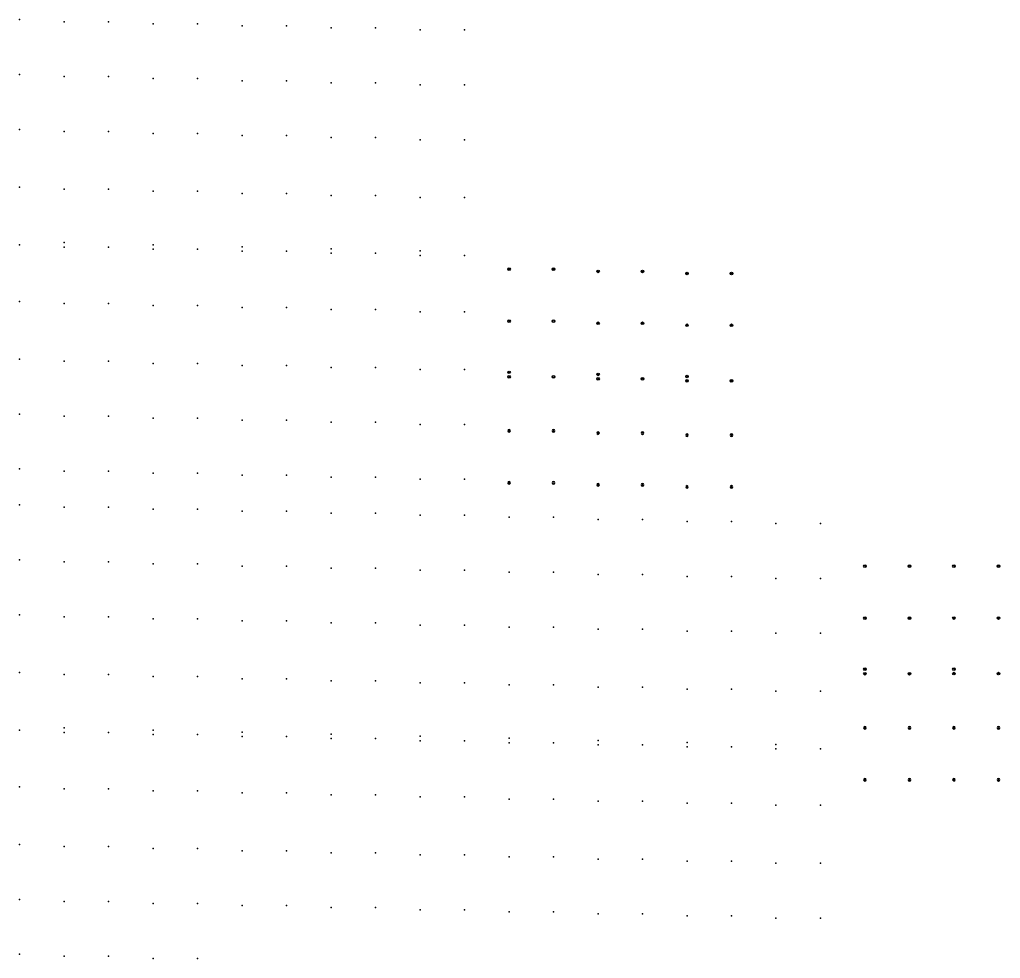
# Model space of a CAD drawing. Header units: millimetres. Extents: x 472828 to 475087, y 4317878 to 4319084.
# Drawn here: x 473818.2 to 473950.5, y 4318918.7 to 4319045.2 of the extents above; entities that cross this region are included whole.
import ezdxf

# ---------------------------------------------------------------- set-up
doc = ezdxf.new("R2010")
doc.units = ezdxf.units.MM
doc.linetypes.add('CENTER2', pattern=[1.125, 0.75, -0.125, 0.125, -0.125])
for name, color, linetype in [('10_T3_EOS_PILE_CP170_2_205', 10, 'Continuous'), ('11_T3_EOS_PILE_CP170_1_255', 11, 'Continuous'), ('12_T3_EOS_PILE_CP140_205', 12, 'Continuous'), ('13_T3_EOS_PILE_HEA_MOT_170', 13, 'Continuous'), ('14_T3_EOS_PILE_CP140_195', 14, 'Continuous'), ('15_T3_EOS_PILE_IPEA_1_225', 15, 'Continuous'), ('1_T3_EOS_PILE_MOT_HEA_255', 1, 'Continuous'), ('2_T3_EOS_PILE_HEA_255', 2, 'Continuous'), ('3_T3_EOS_PILE_IPEA_1_255', 3, 'Continuous'), ('4_T3_EOS_PILE_IPEA_2_235', 4, 'Continuous'), ('5_T3_EOS_PILE_HEA_MOT_190', 5, 'Continuous'), ('7_T3_EOS_PILE_IPEA_2_MOT_255', 7, 'Continuous'), ('8_T3_EOS_PILE_CP170_1_220', 8, 'Continuous'), ('9_T3_EOS_PILE_HEA_155', 9, 'Continuous')]:
    doc.layers.add(name, color=color, linetype=linetype)

# ---------------------------------------------------------------- blocks, each defined once
blk = doc.blocks.new('*U3')
at = {"color": 0, "linetype": 'CENTER2', "transparency": 16777216}
for p, q in [((-183, 0), (-36, 0)), ((0, 36), (0, 183)), ((36, 0), (183, 0)), ((0, -183), (0, -36))]:
    blk.add_line(p, q, dxfattribs=at)
at = {"color": 0, "linetype": 'Continuous', "transparency": 16777216}
for p, q in [((-18, 0), (18, 0)), ((0, -18), (0, 18))]:
    blk.add_line(p, q, dxfattribs=at)
blk = doc.blocks.new('A$C6274595C')
at = {"color": 0}
blk.add_circle((0, 0), 179, dxfattribs=at)
at = {"color": 0, "linetype": 'CENTER2', "rotation": 45}
blk.add_blockref('*U3', (0, 0), dxfattribs=at)
blk = doc.blocks.new('*U5')
at = {"color": 0, "linetype": 'CENTER2', "transparency": 16777216}
for p, q in [((-183, 0), (-36, 0)), ((0, 36), (0, 183)), ((36, 0), (183, 0)), ((0, -183), (0, -36))]:
    blk.add_line(p, q, dxfattribs=at)
at = {"color": 0, "linetype": 'Continuous', "transparency": 16777216}
for p, q in [((-18, 0), (18, 0)), ((0, -18), (0, 18))]:
    blk.add_line(p, q, dxfattribs=at)
blk = doc.blocks.new('b-p')
at = {"color": 5}
blk.add_circle((0, 0), 179, dxfattribs=at)
at = {"color": 5, "linetype": 'CENTER2', "rotation": 45}
blk.add_blockref('*U5', (0, 0), dxfattribs=at)
blk = doc.blocks.new('*U7')
at = {"color": 0, "linetype": 'CENTER2', "transparency": 16777216}
for p, q in [((-183, 0), (-36, 0)), ((0, 36), (0, 183)), ((36, 0), (183, 0)), ((0, -183), (0, -36))]:
    blk.add_line(p, q, dxfattribs=at)
at = {"color": 0, "linetype": 'Continuous', "transparency": 16777216}
for p, q in [((-18, 0), (18, 0)), ((0, -18), (0, 18))]:
    blk.add_line(p, q, dxfattribs=at)
blk = doc.blocks.new('PVH POST')
at = {"color": 5}
blk.add_circle((0, 0), 179, dxfattribs=at)
at = {"color": 5, "linetype": 'CENTER2', "rotation": 45}
blk.add_blockref('*U7', (0, 0), dxfattribs=at)

msp = doc.modelspace()

# ---------------------------------------------------------------- linework, layer by layer
at = {"layer": '10_T3_EOS_PILE_CP170_2_205', "extrusion": (0, 0.022438, 0.999748)}
for p in [(473818.19, 4319045.25, 676.84), (473818.19, 4319037.85, 677.01)]:
    msp.add_point(p, dxfattribs=at)
at = {"layer": '10_T3_EOS_PILE_CP170_2_205', "extrusion": (0, 0.021458, 0.99977)}
for p in [(473830.19, 4319044.97, 676.77), (473830.19, 4319037.57, 676.92)]:
    msp.add_point(p, dxfattribs=at)
at = {"layer": '10_T3_EOS_PILE_CP170_2_205', "extrusion": (0, 0.021392, 0.999771)}
for p in [(473842.19, 4319044.69, 676.53), (473842.19, 4319037.29, 676.69)]:
    msp.add_point(p, dxfattribs=at)
at = {"layer": '10_T3_EOS_PILE_CP170_2_205', "extrusion": (0, 0.020515, 0.99979)}
for p in [(473854.19, 4319044.41, 676.54), (473854.19, 4319037.01, 676.69)]:
    msp.add_point(p, dxfattribs=at)
at = {"layer": '10_T3_EOS_PILE_CP170_2_205', "extrusion": (0, 0.020137, 0.999797)}
for p in [(473866.19, 4319044.13, 676.31), (473866.19, 4319036.74, 676.45)]:
    msp.add_point(p, dxfattribs=at)
at = {"layer": '10_T3_EOS_PILE_CP170_2_205', "extrusion": (0, 0.022576, 0.999745)}
for p in [(473908.19, 4318977.58, 676.87), (473908.19, 4318970.18, 677.03), (473908.19, 4318924.39, 678.07)]:
    msp.add_point(p, dxfattribs=at)
at = {"layer": '10_T3_EOS_PILE_CP170_2_205', "extrusion": (0, 0.024024, 0.999711)}
for p in [(473818.19, 4318926.63, 679.59), (473818.19, 4318919.23, 679.77)]:
    msp.add_point(p, dxfattribs=at)
at = {"layer": '10_T3_EOS_PILE_CP170_2_205', "extrusion": (0, 0.023919, 0.999714)}
for p in [(473830.19, 4318926.35, 679.45), (473830.19, 4318918.95, 679.63)]:
    msp.add_point(p, dxfattribs=at)
at = {"layer": '10_T3_EOS_PILE_CP170_2_205', "extrusion": (0, 0.024509, 0.9997)}
for p in [(473842.19, 4318926.07, 679.25), (473842.19, 4318918.67, 679.43)]:
    msp.add_point(p, dxfattribs=at)
at = {"layer": '10_T3_EOS_PILE_CP170_2_205', "extrusion": (0, 0.025384, 0.999678)}
msp.add_point((473854.19, 4318925.79, 679.25), dxfattribs=at)
at = {"layer": '10_T3_EOS_PILE_CP170_2_205', "extrusion": (0, 0.03891, 0.999243)}
msp.add_point((473902.19, 4318924.67, 678.2), dxfattribs=at)
at = {"layer": '11_T3_EOS_PILE_CP170_1_255', "extrusion": (0, 0.020137, 0.999797)}
msp.add_point((473866.19, 4319013.74, 676.92), dxfattribs=at)
at = {"layer": '11_T3_EOS_PILE_CP170_1_255', "extrusion": (0, 0.03891, 0.999243)}
msp.add_point((473902.19, 4318947.45, 677.31), dxfattribs=at)
at = {"layer": '11_T3_EOS_PILE_CP170_1_255', "extrusion": (0, 0.022576, 0.999745)}
msp.add_point((473914.19, 4318947.19, 677.55), dxfattribs=at)
at = {"layer": '12_T3_EOS_PILE_CP140_205', "extrusion": (0, 0.021458, 0.99977)}
for p in [(473824.19, 4319044.97, 676.77), (473824.19, 4319037.57, 676.92), (473824.19, 4318991.78, 677.91), (473824.19, 4318984.38, 678.07)]:
    msp.add_point(p, dxfattribs=at)
at = {"layer": '12_T3_EOS_PILE_CP140_205', "extrusion": (0, 0.021392, 0.999771)}
for p in [(473836.19, 4319044.69, 676.53), (473836.19, 4319037.29, 676.69), (473836.19, 4318991.5, 677.67), (473836.19, 4318984.11, 677.83)]:
    msp.add_point(p, dxfattribs=at)
at = {"layer": '12_T3_EOS_PILE_CP140_205', "extrusion": (0, 0.020515, 0.99979)}
for p in [(473848.19, 4319044.41, 676.54), (473848.19, 4319037.01, 676.69), (473848.19, 4318991.22, 677.63), (473848.19, 4318983.83, 677.78)]:
    msp.add_point(p, dxfattribs=at)
at = {"layer": '12_T3_EOS_PILE_CP140_205', "extrusion": (0, 0.023919, 0.999714)}
for p in [(473824.19, 4318979.53, 678.18), (473824.19, 4318972.13, 678.36), (473830.19, 4318941.54, 679.09), (473830.19, 4318933.74, 679.27), (473824.19, 4318926.35, 679.45), (473824.19, 4318918.95, 679.63)]:
    msp.add_point(p, dxfattribs=at)
at = {"layer": '12_T3_EOS_PILE_CP140_205', "extrusion": (0, 0.024509, 0.9997)}
for p in [(473836.19, 4318979.25, 677.94), (473836.19, 4318971.85, 678.12), (473842.19, 4318941.26, 678.87), (473842.19, 4318933.47, 679.06), (473836.19, 4318926.07, 679.25), (473836.19, 4318918.67, 679.43)]:
    msp.add_point(p, dxfattribs=at)
at = {"layer": '12_T3_EOS_PILE_CP140_205', "extrusion": (0, 0.025384, 0.999678)}
for p in [(473848.19, 4318978.97, 677.9), (473848.19, 4318971.57, 678.09), (473854.19, 4318940.98, 678.86), (473854.19, 4318933.19, 679.06), (473848.19, 4318925.79, 679.25)]:
    msp.add_point(p, dxfattribs=at)
at = {"layer": '12_T3_EOS_PILE_CP140_205', "extrusion": (0, 0.024024, 0.999711)}
for p in [(473818.19, 4318941.82, 679.23), (473818.19, 4318934.02, 679.41)]:
    msp.add_point(p, dxfattribs=at)
at = {"layer": '13_T3_EOS_PILE_HEA_MOT_170', "extrusion": (0, 0.022438, 0.999748)}
msp.add_point((473818.19, 4319014.86, 677.52), dxfattribs=at)
at = {"layer": '13_T3_EOS_PILE_HEA_MOT_170', "extrusion": (0, 0.021458, 0.99977)}
msp.add_point((473830.19, 4319014.58, 677.42), dxfattribs=at)
at = {"layer": '13_T3_EOS_PILE_HEA_MOT_170', "extrusion": (0, 0.021392, 0.999771)}
msp.add_point((473842.19, 4319014.3, 677.18), dxfattribs=at)
at = {"layer": '13_T3_EOS_PILE_HEA_MOT_170', "extrusion": (0, 0.020515, 0.99979)}
msp.add_point((473854.19, 4319014.02, 677.16), dxfattribs=at)
at = {"layer": '13_T3_EOS_PILE_HEA_MOT_170', "extrusion": (0, 0.023919, 0.999714)}
for p in [(473824.19, 4318949.74, 678.89), (473824.19, 4318949.14, 678.91)]:
    msp.add_point(p, dxfattribs=at)
at = {"layer": '13_T3_EOS_PILE_HEA_MOT_170', "extrusion": (0, 0.024509, 0.9997)}
for p in [(473836.19, 4318949.46, 678.67), (473836.19, 4318948.86, 678.69)]:
    msp.add_point(p, dxfattribs=at)
at = {"layer": '13_T3_EOS_PILE_HEA_MOT_170', "extrusion": (0, 0.025384, 0.999678)}
for p in [(473848.19, 4318949.18, 678.65), (473848.19, 4318948.58, 678.67)]:
    msp.add_point(p, dxfattribs=at)
at = {"layer": '14_T3_EOS_PILE_CP140_195', "extrusion": (0, 0.022438, 0.999748)}
for p in [(473818.19, 4319007.26, 677.69), (473818.19, 4318999.46, 677.87), (473818.19, 4318992.06, 678.03), (473818.19, 4318984.66, 678.2)]:
    msp.add_point(p, dxfattribs=at)
at = {"layer": '14_T3_EOS_PILE_CP140_195', "extrusion": (0, 0.021458, 0.99977)}
for p in [(473830.19, 4319006.98, 677.58), (473830.19, 4318999.18, 677.75), (473830.19, 4318991.78, 677.91), (473830.19, 4318984.38, 678.07)]:
    msp.add_point(p, dxfattribs=at)
at = {"layer": '14_T3_EOS_PILE_CP140_195', "extrusion": (0, 0.021392, 0.999771)}
for p in [(473842.19, 4319006.7, 677.35), (473842.19, 4318998.9, 677.51), (473842.19, 4318991.5, 677.67), (473842.19, 4318984.11, 677.83)]:
    msp.add_point(p, dxfattribs=at)
at = {"layer": '14_T3_EOS_PILE_CP140_195', "extrusion": (0, 0.020515, 0.99979)}
for p in [(473854.19, 4319006.42, 677.32), (473854.19, 4318998.62, 677.48), (473854.19, 4318991.22, 677.63), (473854.19, 4318983.83, 677.78)]:
    msp.add_point(p, dxfattribs=at)
at = {"layer": '14_T3_EOS_PILE_CP140_195', "extrusion": (0, 0.024024, 0.999711)}
for p in [(473818.19, 4318979.81, 678.31), (473818.19, 4318972.41, 678.49), (473818.19, 4318965.01, 678.67), (473818.19, 4318957.22, 678.86)]:
    msp.add_point(p, dxfattribs=at)
at = {"layer": '14_T3_EOS_PILE_CP140_195', "extrusion": (0, 0.023919, 0.999714)}
for p in [(473830.19, 4318979.53, 678.18), (473830.19, 4318972.13, 678.36), (473830.19, 4318964.74, 678.53), (473830.19, 4318956.94, 678.72)]:
    msp.add_point(p, dxfattribs=at)
at = {"layer": '14_T3_EOS_PILE_CP140_195', "extrusion": (0, 0.024509, 0.9997)}
for p in [(473842.19, 4318979.25, 677.94), (473842.19, 4318971.85, 678.12), (473842.19, 4318964.46, 678.3), (473842.19, 4318956.66, 678.5)]:
    msp.add_point(p, dxfattribs=at)
at = {"layer": '14_T3_EOS_PILE_CP140_195', "extrusion": (0, 0.025384, 0.999678)}
for p in [(473854.19, 4318978.97, 677.9), (473854.19, 4318971.57, 678.09), (473854.19, 4318964.18, 678.27), (473854.19, 4318956.38, 678.47)]:
    msp.add_point(p, dxfattribs=at)
at = {"layer": '15_T3_EOS_PILE_IPEA_1_225', "extrusion": (0, 0.024024, 0.999711)}
msp.add_point((473818.19, 4318949.42, 679.05), dxfattribs=at)
at = {"layer": '15_T3_EOS_PILE_IPEA_1_225', "extrusion": (0, 0.023919, 0.999714)}
msp.add_point((473830.19, 4318949.14, 678.91), dxfattribs=at)
at = {"layer": '15_T3_EOS_PILE_IPEA_1_225', "extrusion": (0, 0.024509, 0.9997)}
msp.add_point((473842.19, 4318948.86, 678.69), dxfattribs=at)
at = {"layer": '15_T3_EOS_PILE_IPEA_1_225', "extrusion": (0, 0.025384, 0.999678)}
msp.add_point((473854.19, 4318948.58, 678.67), dxfattribs=at)
at = {"layer": '1_T3_EOS_PILE_MOT_HEA_255', "extrusion": (0, 0.01949, 0.99981)}
msp.add_point((473878.19, 4319013.46, 676.76), dxfattribs=at)
at = {"layer": '1_T3_EOS_PILE_MOT_HEA_255', "extrusion": (0, 0.023214, 0.999731)}
msp.add_point((473926.19, 4318946.91, 677.29), dxfattribs=at)
at = {"layer": '2_T3_EOS_PILE_HEA_255', "extrusion": (0, 0.01949, 0.99981)}
for p in [(473878.19, 4319043.86, 676.17), (473878.19, 4319036.46, 676.32), (473878.19, 4319029.06, 676.46), (473878.19, 4319021.26, 676.61), (473878.19, 4319005.86, 676.91), (473878.19, 4318998.06, 677.06), (473878.19, 4318990.67, 677.21), (473878.19, 4318983.27, 677.35)]:
    msp.add_point(p, dxfattribs=at)
at = {"layer": '2_T3_EOS_PILE_HEA_255', "extrusion": (0, 0.023214, 0.999731)}
for p in [(473926.19, 4318977.3, 676.58), (473926.19, 4318969.9, 676.76), (473926.19, 4318962.5, 676.93), (473926.19, 4318954.71, 677.11), (473926.19, 4318939.31, 677.47), (473926.19, 4318931.51, 677.65), (473926.19, 4318924.11, 677.82)]:
    msp.add_point(p, dxfattribs=at)
at = {"layer": '3_T3_EOS_PILE_IPEA_1_255', "extrusion": (0, 0.020137, 0.999797)}
for p in [(473860.19, 4319044.13, 676.31), (473860.19, 4319036.74, 676.45), (473860.19, 4319029.34, 676.6), (473860.19, 4319021.54, 676.76)]:
    msp.add_point(p, dxfattribs=at)
at = {"layer": '3_T3_EOS_PILE_IPEA_1_255', "extrusion": (0, 0.01949, 0.99981)}
for p in [(473872.19, 4319043.86, 676.17), (473872.19, 4319036.46, 676.32), (473872.19, 4319029.06, 676.46), (473872.19, 4319021.26, 676.61), (473872.19, 4319005.86, 676.91), (473872.19, 4318998.06, 677.06), (473872.19, 4318990.67, 677.21), (473872.19, 4318983.27, 677.35)]:
    msp.add_point(p, dxfattribs=at)
at = {"layer": '3_T3_EOS_PILE_IPEA_1_255', "extrusion": (0, 0.022576, 0.999745)}
for p in [(473914.19, 4318977.58, 676.87), (473914.19, 4318970.18, 677.03), (473914.19, 4318962.78, 677.2), (473914.19, 4318954.98, 677.38)]:
    msp.add_point(p, dxfattribs=at)
at = {"layer": '3_T3_EOS_PILE_IPEA_1_255', "extrusion": (0, 0.023214, 0.999731)}
for p in [(473920.19, 4318977.3, 676.58), (473920.19, 4318969.9, 676.76), (473920.19, 4318962.5, 676.93), (473920.19, 4318954.71, 677.11), (473920.19, 4318939.31, 677.47), (473920.19, 4318931.51, 677.65), (473920.19, 4318924.11, 677.82)]:
    msp.add_point(p, dxfattribs=at)
at = {"layer": '3_T3_EOS_PILE_IPEA_1_255', "extrusion": (0, 0.03891, 0.999243)}
for p in [(473896.19, 4318939.86, 677.61), (473896.19, 4318932.06, 677.91), (473896.19, 4318924.67, 678.2)]:
    msp.add_point(p, dxfattribs=at)
at = {"layer": '4_T3_EOS_PILE_IPEA_2_235', "extrusion": (0, 0.01949, 0.99981)}
for p in [(473872.19, 4319014.06, 676.75), (473872.19, 4319013.46, 676.76)]:
    msp.add_point(p, dxfattribs=at)
at = {"layer": '4_T3_EOS_PILE_IPEA_2_235', "extrusion": (0, 0.023214, 0.999731)}
for p in [(473920.19, 4318947.51, 677.28), (473920.19, 4318946.91, 677.29)]:
    msp.add_point(p, dxfattribs=at)
at = {"layer": '5_T3_EOS_PILE_HEA_MOT_190', "extrusion": (0, 0.021458, 0.99977)}
for p in [(473824.19, 4319015.18, 677.41), (473824.19, 4319014.58, 677.42)]:
    msp.add_point(p, dxfattribs=at)
at = {"layer": '5_T3_EOS_PILE_HEA_MOT_190', "extrusion": (0, 0.021392, 0.999771)}
for p in [(473836.19, 4319014.9, 677.17), (473836.19, 4319014.3, 677.18)]:
    msp.add_point(p, dxfattribs=at)
at = {"layer": '5_T3_EOS_PILE_HEA_MOT_190', "extrusion": (0, 0.020515, 0.99979)}
for p in [(473848.19, 4319014.62, 677.15), (473848.19, 4319014.02, 677.16)]:
    msp.add_point(p, dxfattribs=at)
at = {"layer": '5_T3_EOS_PILE_HEA_MOT_190', "extrusion": (0, 0.020137, 0.999797)}
for p in [(473860.19, 4319014.34, 676.91), (473860.19, 4319013.74, 676.92)]:
    msp.add_point(p, dxfattribs=at)
at = {"layer": '5_T3_EOS_PILE_HEA_MOT_190', "extrusion": (0, 0.03891, 0.999243)}
for p in [(473896.19, 4318948.05, 677.29), (473896.19, 4318947.45, 677.31)]:
    msp.add_point(p, dxfattribs=at)
at = {"layer": '5_T3_EOS_PILE_HEA_MOT_190', "extrusion": (0, 0.022576, 0.999745)}
for p in [(473908.19, 4318947.79, 677.54), (473908.19, 4318947.19, 677.55)]:
    msp.add_point(p, dxfattribs=at)
at = {"layer": '7_T3_EOS_PILE_IPEA_2_MOT_255', "extrusion": (0, 0.024769, 0.999693)}
msp.add_point((473866.19, 4318948.3, 678.39), dxfattribs=at)
at = {"layer": '7_T3_EOS_PILE_IPEA_2_MOT_255', "extrusion": (0, 0.023935, 0.999714)}
msp.add_point((473878.19, 4318948.02, 678.18), dxfattribs=at)
at = {"layer": '7_T3_EOS_PILE_IPEA_2_MOT_255', "extrusion": (0, 0.02289, 0.999738)}
msp.add_point((473890.19, 4318947.74, 678.04), dxfattribs=at)
at = {"layer": '8_T3_EOS_PILE_CP170_1_220', "extrusion": (0, 0.022438, 0.999748)}
for p in [(473818.19, 4319030.45, 677.17), (473818.19, 4319022.65, 677.35)]:
    msp.add_point(p, dxfattribs=at)
at = {"layer": '8_T3_EOS_PILE_CP170_1_220', "extrusion": (0, 0.021458, 0.99977)}
for p in [(473824.19, 4319030.17, 677.08), (473830.19, 4319030.17, 677.08), (473824.19, 4319022.38, 677.25), (473830.19, 4319022.38, 677.25), (473824.19, 4319006.98, 677.58), (473824.19, 4318999.18, 677.75)]:
    msp.add_point(p, dxfattribs=at)
at = {"layer": '8_T3_EOS_PILE_CP170_1_220', "extrusion": (0, 0.021392, 0.999771)}
for p in [(473836.19, 4319029.9, 676.85), (473842.19, 4319029.9, 676.85), (473836.19, 4319022.1, 677.02), (473842.19, 4319022.1, 677.02), (473836.19, 4319006.7, 677.35), (473836.19, 4318998.9, 677.51)]:
    msp.add_point(p, dxfattribs=at)
at = {"layer": '8_T3_EOS_PILE_CP170_1_220', "extrusion": (0, 0.020515, 0.99979)}
for p in [(473848.19, 4319029.62, 676.84), (473854.19, 4319029.62, 676.84), (473848.19, 4319021.82, 677), (473854.19, 4319021.82, 677), (473848.19, 4319006.42, 677.32), (473848.19, 4318998.62, 677.48)]:
    msp.add_point(p, dxfattribs=at)
at = {"layer": '8_T3_EOS_PILE_CP170_1_220', "extrusion": (0, 0.020137, 0.999797)}
for p in [(473866.19, 4319029.34, 676.6), (473866.19, 4319021.54, 676.76), (473860.19, 4319006.14, 677.07), (473866.19, 4319006.14, 677.07), (473860.19, 4318998.34, 677.23), (473866.19, 4318998.34, 677.23), (473860.19, 4318990.95, 677.38), (473866.19, 4318990.95, 677.38), (473860.19, 4318983.55, 677.53), (473866.19, 4318983.55, 677.53)]:
    msp.add_point(p, dxfattribs=at)
at = {"layer": '8_T3_EOS_PILE_CP170_1_220', "extrusion": (0, 0.024769, 0.999693)}
for p in [(473866.19, 4318978.69, 677.63), (473866.19, 4318971.3, 677.82), (473866.19, 4318963.9, 678), (473866.19, 4318956.1, 678.19), (473866.19, 4318940.71, 678.58), (473866.19, 4318932.91, 678.77), (473866.19, 4318925.51, 678.95)]:
    msp.add_point(p, dxfattribs=at)
at = {"layer": '8_T3_EOS_PILE_CP170_1_220', "extrusion": (0, 0.023935, 0.999714)}
for p in [(473878.19, 4318978.42, 677.46), (473878.19, 4318971.02, 677.63), (473878.19, 4318963.62, 677.81), (473878.19, 4318955.82, 678), (473878.19, 4318940.43, 678.37), (473878.19, 4318932.63, 678.55), (473878.19, 4318925.23, 678.73)]:
    msp.add_point(p, dxfattribs=at)
at = {"layer": '8_T3_EOS_PILE_CP170_1_220', "extrusion": (0, 0.02289, 0.999738)}
for p in [(473890.19, 4318978.14, 677.35), (473890.19, 4318970.74, 677.51), (473890.19, 4318963.34, 677.68), (473890.19, 4318955.54, 677.86), (473890.19, 4318940.15, 678.21), (473890.19, 4318932.35, 678.39), (473890.19, 4318924.95, 678.56)]:
    msp.add_point(p, dxfattribs=at)
at = {"layer": '8_T3_EOS_PILE_CP170_1_220', "extrusion": (0, 0.03891, 0.999243)}
for p in [(473896.19, 4318977.83, 676.13), (473902.19, 4318977.83, 676.13), (473896.19, 4318970.43, 676.42), (473902.19, 4318970.43, 676.42), (473896.19, 4318963.04, 676.7), (473902.19, 4318963.04, 676.7), (473896.19, 4318955.24, 677.01), (473902.19, 4318955.24, 677.01), (473902.19, 4318939.86, 677.61), (473902.19, 4318932.06, 677.91)]:
    msp.add_point(p, dxfattribs=at)
at = {"layer": '8_T3_EOS_PILE_CP170_1_220', "extrusion": (0, 0.023919, 0.999714)}
for p in [(473824.19, 4318964.74, 678.53), (473824.19, 4318956.94, 678.72), (473824.19, 4318941.54, 679.09), (473824.19, 4318933.74, 679.27)]:
    msp.add_point(p, dxfattribs=at)
at = {"layer": '8_T3_EOS_PILE_CP170_1_220', "extrusion": (0, 0.024509, 0.9997)}
for p in [(473836.19, 4318964.46, 678.3), (473836.19, 4318956.66, 678.5), (473836.19, 4318941.26, 678.87), (473836.19, 4318933.47, 679.06)]:
    msp.add_point(p, dxfattribs=at)
at = {"layer": '8_T3_EOS_PILE_CP170_1_220', "extrusion": (0, 0.025384, 0.999678)}
for p in [(473848.19, 4318964.18, 678.27), (473848.19, 4318956.38, 678.47), (473848.19, 4318940.98, 678.86), (473848.19, 4318933.19, 679.06)]:
    msp.add_point(p, dxfattribs=at)
at = {"layer": '8_T3_EOS_PILE_CP170_1_220', "extrusion": (0, 0.022576, 0.999745)}
for p in [(473908.19, 4318962.78, 677.2), (473908.19, 4318954.98, 677.38), (473908.19, 4318939.59, 677.72), (473914.19, 4318939.59, 677.72), (473908.19, 4318931.79, 677.9), (473914.19, 4318931.79, 677.9), (473914.19, 4318924.39, 678.07)]:
    msp.add_point(p, dxfattribs=at)
at = {"layer": '9_T3_EOS_PILE_HEA_155', "extrusion": (0, 0.024769, 0.999693)}
for p in [(473860.19, 4318978.69, 677.63), (473860.19, 4318971.3, 677.82), (473860.19, 4318963.9, 678), (473860.19, 4318956.1, 678.19), (473860.19, 4318948.9, 678.37), (473860.19, 4318948.3, 678.39), (473860.19, 4318940.71, 678.58), (473860.19, 4318932.91, 678.77), (473860.19, 4318925.51, 678.95)]:
    msp.add_point(p, dxfattribs=at)
at = {"layer": '9_T3_EOS_PILE_HEA_155', "extrusion": (0, 0.023935, 0.999714)}
for p in [(473872.19, 4318978.42, 677.46), (473872.19, 4318971.02, 677.63), (473872.19, 4318963.62, 677.81), (473872.19, 4318955.82, 678), (473872.19, 4318948.62, 678.17), (473872.19, 4318948.02, 678.18), (473872.19, 4318940.43, 678.37), (473872.19, 4318932.63, 678.55), (473872.19, 4318925.23, 678.73)]:
    msp.add_point(p, dxfattribs=at)
at = {"layer": '9_T3_EOS_PILE_HEA_155', "extrusion": (0, 0.02289, 0.999738)}
for p in [(473884.19, 4318978.14, 677.35), (473884.19, 4318970.74, 677.51), (473884.19, 4318963.34, 677.68), (473884.19, 4318955.54, 677.86), (473884.19, 4318948.35, 678.03), (473884.19, 4318947.75, 678.04), (473884.19, 4318940.15, 678.21), (473884.19, 4318932.35, 678.39), (473884.19, 4318924.95, 678.56)]:
    msp.add_point(p, dxfattribs=at)

# ---------------------------------------------------------------- block references
at = {"color": 0, "extrusion": (0, 0.018323, 0.999832), "yscale": 0.001, "zscale": 0.001}
for name, p, xscale, rotation in [('PVH POST', (-473884.19, -4318274.15, 79811.71), 0.001, 89.99999999999999), ('PVH POST', (-473890.19, -4318274.15, 79811.71), 0.001, 89.99999999999999), ('PVH POST', (-473884.19, -4318267.15, 79811.71), 0.001, 89.99999999999999), ('PVH POST', (-473890.19, -4318267.15, 79811.71), 0.001, 89.99999999999999), ('PVH POST', (-473884.19, -4318260.25, 79811.71), 0.001, 89.99999999999999), ('PVH POST', (-473884.19, -4318259.65, 79811.71), 0.001, 89.99999999999999), ('b-p', (-473890.19, -4318259.65, 79811.71), 0.001, 89.99999999999999), ('PVH POST', (-473884.19, -4318252.35, 79811.71), -0.001, 89.99999999999991), ('PVH POST', (-473890.19, -4318252.35, 79811.71), -0.001, 89.99999999999991), ('PVH POST', (-473884.19, -4318245.35, 79811.71), -0.001, 89.99999999999991), ('PVH POST', (-473890.19, -4318245.35, 79811.71), -0.001, 89.99999999999991)]:
    msp.add_blockref(name, p, dxfattribs=dict(at, xscale=xscale, rotation=rotation))
at = {"color": 0, "extrusion": (0, 0.019592, 0.999808), "yscale": 0.001, "zscale": 0.001}
for name, p, xscale, rotation in [('PVH POST', (-473896.19, -4318169.08, 85292.97), 0.001, 89.99999999999999), ('PVH POST', (-473902.19, -4318169.08, 85292.97), 0.001, 89.99999999999999), ('PVH POST', (-473896.19, -4318162.08, 85292.97), 0.001, 89.99999999999999), ('PVH POST', (-473902.19, -4318162.08, 85292.97), 0.001, 89.99999999999999), ('PVH POST', (-473896.19, -4318155.19, 85292.97), 0.001, 89.99999999999999), ('PVH POST', (-473896.19, -4318154.59, 85292.97), 0.001, 89.99999999999999), ('b-p', (-473902.19, -4318154.58, 85292.97), 0.001, 89.99999999999999), ('PVH POST', (-473896.19, -4318147.28, 85292.97), -0.001, 89.99999999999991), ('PVH POST', (-473902.19, -4318147.28, 85292.97), -0.001, 89.99999999999991), ('PVH POST', (-473896.19, -4318140.28, 85292.97), -0.001, 89.99999999999991), ('PVH POST', (-473902.19, -4318140.28, 85292.97), -0.001, 89.99999999999991)]:
    msp.add_blockref(name, p, dxfattribs=dict(at, xscale=xscale, rotation=rotation))
at = {"color": 0, "extrusion": (0, 0.016543, 0.999863), "yscale": 0.001, "zscale": 0.001}
for name, p, xscale, rotation in [('A$C6274595C', (-473908.19, -4318408.81, 72125.35), 0.001, 89.99999999999999), ('A$C6274595C', (-473914.19, -4318408.81, 72125.35), 0.001, 89.99999999999999), ('A$C6274595C', (-473908.19, -4318401.81, 72125.35), 0.001, 89.99999999999999), ('A$C6274595C', (-473914.19, -4318401.81, 72125.35), 0.001, 89.99999999999999), ('A$C6274595C', (-473908.19, -4318394.91, 72125.35), 0.001, 89.99999999999999), ('A$C6274595C', (-473908.19, -4318394.31, 72125.35), 0.001, 89.99999999999999), ('b-p', (-473914.19, -4318394.31, 72125.35), 0.001, 89.99999999999999), ('A$C6274595C', (-473908.19, -4318387.01, 72125.35), -0.001, 89.99999999999991), ('A$C6274595C', (-473914.19, -4318387.01, 72125.35), -0.001, 89.99999999999991), ('A$C6274595C', (-473908.19, -4318380.01, 72125.35), -0.001, 89.99999999999991), ('A$C6274595C', (-473914.19, -4318380.01, 72125.35), -0.001, 89.99999999999991), ('PVH POST', (-473932.19, -4318369.33, 72125.3), 0.001, 89.99999999999999), ('PVH POST', (-473938.19, -4318369.33, 72125.3), 0.001, 89.99999999999999), ('PVH POST', (-473932.19, -4318362.33, 72125.3), 0.001, 89.99999999999999), ('PVH POST', (-473938.19, -4318362.33, 72125.3), 0.001, 89.99999999999999), ('PVH POST', (-473932.19, -4318355.43, 72125.3), 0.001, 89.99999999999999), ('PVH POST', (-473932.19, -4318354.83, 72125.3), 0.001, 89.99999999999999), ('b-p', (-473938.19, -4318354.83, 72125.3), 0.001, 89.99999999999999), ('PVH POST', (-473932.19, -4318347.53, 72125.3), -0.001, 89.99999999999991), ('PVH POST', (-473938.19, -4318347.53, 72125.3), -0.001, 89.99999999999991), ('PVH POST', (-473932.19, -4318340.53, 72125.3), -0.001, 89.99999999999991), ('PVH POST', (-473938.19, -4318340.53, 72125.3), -0.001, 89.99999999999991)]:
    msp.add_blockref(name, p, dxfattribs=dict(at, xscale=xscale, rotation=rotation))
at = {"color": 0, "extrusion": (0, 0.025718, 0.999669), "yscale": 0.001, "zscale": 0.001}
for name, p, xscale, rotation in [('A$C6274595C', (-473944.19, -4317525.58, 111752.54), 0.001, 89.99999999999999), ('A$C6274595C', (-473950.19, -4317525.58, 111752.54), 0.001, 89.99999999999999), ('A$C6274595C', (-473944.19, -4317518.58, 111752.54), 0.001, 89.99999999999999), ('A$C6274595C', (-473950.19, -4317518.58, 111752.54), 0.001, 89.99999999999999), ('A$C6274595C', (-473944.19, -4317511.68, 111752.54), 0.001, 89.99999999999999), ('A$C6274595C', (-473944.19, -4317511.08, 111752.54), 0.001, 89.99999999999999), ('b-p', (-473950.19, -4317511.08, 111752.54), 0.001, 89.99999999999999), ('A$C6274595C', (-473944.19, -4317503.78, 111752.54), -0.001, 89.99999999999991), ('A$C6274595C', (-473950.19, -4317503.78, 111752.54), -0.001, 89.99999999999991), ('A$C6274595C', (-473944.19, -4317496.78, 111752.54), -0.001, 89.99999999999991), ('A$C6274595C', (-473950.19, -4317496.78, 111752.54), -0.001, 89.99999999999991)]:
    msp.add_blockref(name, p, dxfattribs=dict(at, xscale=xscale, rotation=rotation))

doc.saveas('drawing.dxf')
